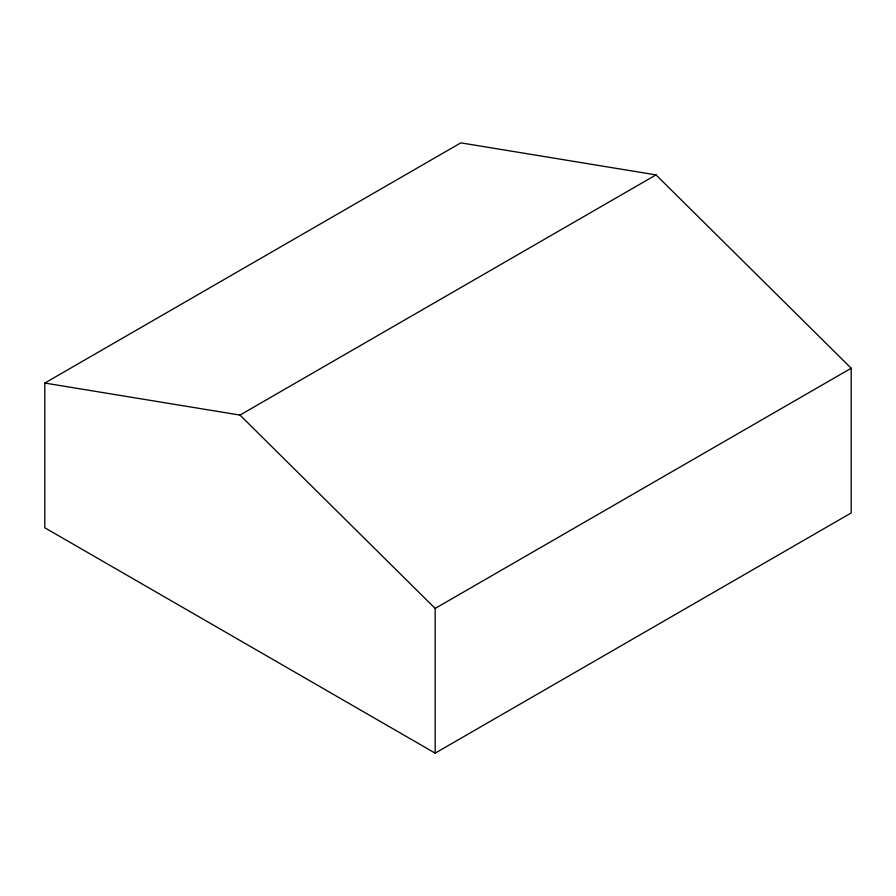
<?xml version="1.0" encoding="UTF-8"?>
<svg xmlns="http://www.w3.org/2000/svg" width="896" height="896" viewBox="0 0 896 896"><rect width="100%" height="100%" fill="white"/><g stroke="black" fill="none" stroke-linecap="round" stroke-linejoin="round"><path stroke-width="1.34" d="M44.8 383.051L460.835 142.856L656.018 174.888L851.2 368.234L851.2 512.949L435.165 753.144L44.8 527.766L44.8 383.051L239.982 415.083L435.165 608.429L435.165 753.144M239.982 415.083L656.018 174.888M435.165 608.429L851.2 368.234"/></g></svg>
